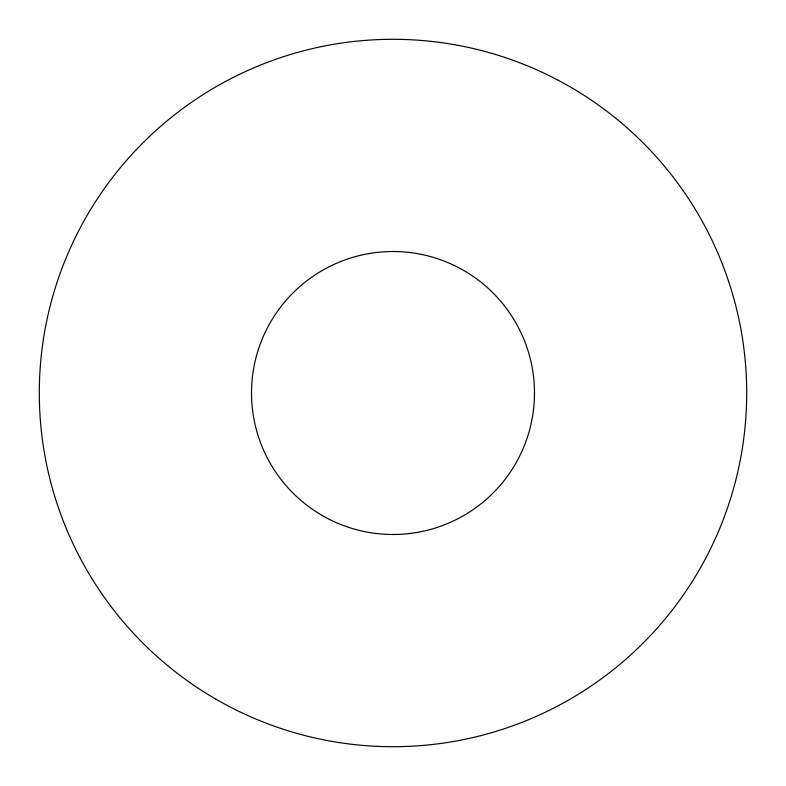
<?xml version="1.0" encoding="UTF-8"?>
<svg xmlns="http://www.w3.org/2000/svg" width="786" height="786" viewBox="0 0 786 786"><rect width="100%" height="100%" fill="white"/><g stroke="black" fill="none" stroke-linecap="round" stroke-linejoin="round"><path stroke-width="1.18" d="M216.15 699.314A353.7 353.7 0 0 0 746.7 393A353.7 353.7 0 0 0 216.15 86.686A353.7 353.7 0 0 0 216.15 699.314M322.26 515.528A141.48 141.48 0 0 0 534.48 393A141.48 141.48 0 0 0 322.26 270.472A141.48 141.48 0 0 0 322.26 515.528"/></g></svg>
